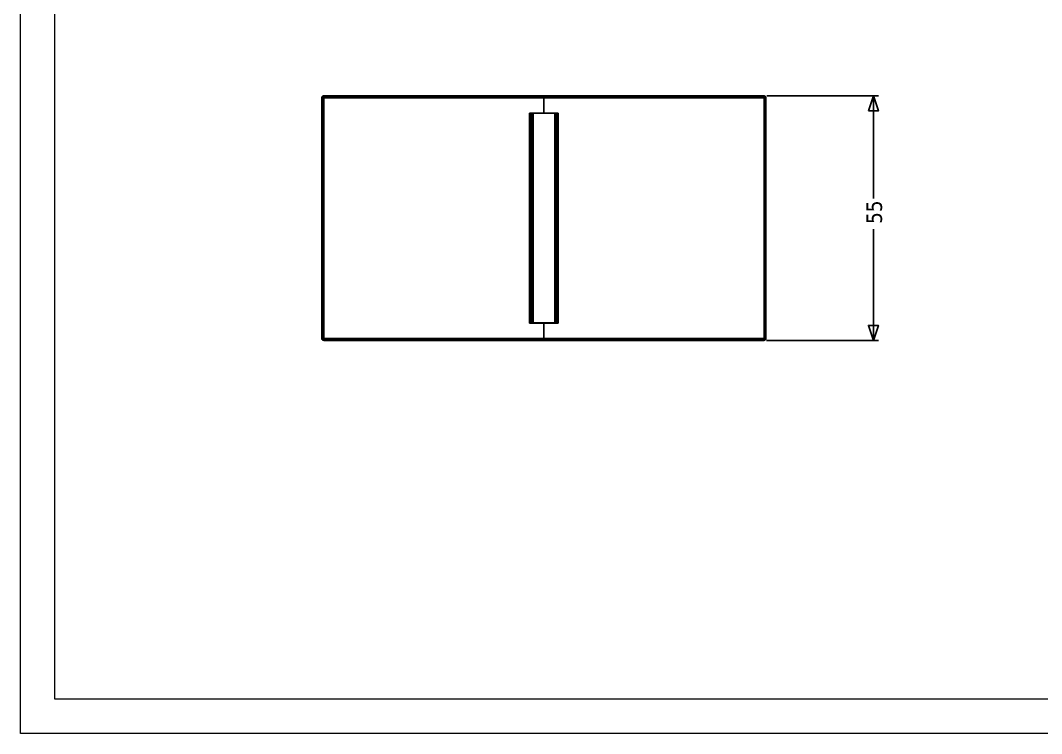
# Model space of a CAD drawing. Header units: inches. Extents: x 10 to 4608, y 5 to 3256.
# Drawn here: x 10 to 2309, y 5 to 1609 of the extents above; entities that cross this region are included whole.
import ezdxf

# ---------------------------------------------------------------- set-up
doc = ezdxf.new("R2010")
doc.units = ezdxf.units.IN
doc.header["$MEASUREMENT"] = 0
doc.layers.add('tabelka', color=155, linetype='Continuous')
doc.styles.add('Tahoma', font='tahoma.ttf')

msp = doc.modelspace()

# ---------------------------------------------------------------- linework, layer by layer
for p, q in [((688.4, 1436.1), (688.3, 1435.3)), ((688.7, 1435.3), (688.3, 1435.3)), ((688.3, 1435.3), (688.3, 894.1)), ((688.7, 1437), (688.4, 1436.1)), ((688.4, 1436.1), (690.7, 1436.1)), ((689.5, 1435.3), (688.4, 1436.1)), ((689.1, 1437.7), (688.7, 1437)), ((688.7, 894.1), (688.7, 1435.3)), ((689.5, 1435.3), (688.7, 1435.3)), ((689.6, 1438.4), (689.1, 1437.7)), ((690.7, 1436.1), (689.1, 1437.7)), ((689.1, 1437.7), (691.2, 1436.8)), ((690.2, 1435.8), (689.5, 1435.3)), ((689.5, 1435.3), (690.6, 1435.7)), ((689.6, 1435.3), (689.5, 1435.3)), ((690.3, 1439), (689.6, 1438.4)), ((689.6, 1435.3), (689.6, 894.1)), ((690.6, 1435.3), (689.6, 1435.3)), ((690.4, 1435.9), (690.2, 1435.8)), ((690.6, 1435.7), (690.2, 1435.8)), ((691.1, 1439.4), (690.3, 1439)), ((691.2, 1436.8), (690.3, 1439)), ((690.3, 1439), (691.9, 1437.3)), ((690.7, 1436.1), (690.4, 1435.9)), ((690.4, 1435.9), (690.6, 1435.7)), ((690.6, 1435.3), (690.7, 1436.1)), ((690.7, 1436.1), (690.6, 1435.7)), ((690.6, 1435.7), (690.6, 1435.3)), ((690.6, 1435.3), (691.1, 1435.3)), ((690.7, 1436.1), (691.2, 1436.8)), ((691.9, 1439.6), (691.1, 1439.4)), ((691.1, 894.1), (691.1, 1435.3)), ((691.1, 1435.3), (691.7, 1435.3)), ((691.2, 1436.8), (691.9, 1437.3)), ((692.8, 1436.9), (691.7, 1436.9)), ((691.7, 1436.9), (691.7, 1436.7)), ((691.7, 1436.7), (692.8, 1436.7)), ((691.7, 1436.7), (691.7, 1435.9)), ((692.8, 1436), (691.7, 1435.9)), ((691.7, 1435.9), (692.8, 1435.9)), ((691.7, 1435.9), (691.7, 1435.3)), ((692.8, 1435.3), (691.7, 1435.3)), ((692.8, 1439.7), (691.9, 1439.6)), ((691.9, 1439.6), (692, 1439.5)), ((691.9, 1439.5), (691.9, 1439.6)), ((691.9, 1439.5), (692, 1439.5)), ((691.9, 1438.1), (691.9, 1439.5)), ((691.9, 1439.5), (692.3, 1437.8)), ((691.9, 1437.3), (691.9, 1438.1)), ((692.2, 1437.7), (691.9, 1438.1)), ((692.2, 1437.7), (691.9, 1437.3)), ((691.9, 1437.3), (692.8, 1437.5)), ((692.4, 1437.4), (691.9, 1437.3)), ((692, 1439.5), (692.8, 1438.6)), ((692.3, 1437.8), (692.2, 1437.7)), ((692.4, 1437.4), (692.2, 1437.7)), ((692.8, 1438.6), (692.3, 1437.8)), ((692.3, 1437.8), (692.4, 1437.4)), ((692.8, 1438.6), (692.4, 1437.4)), ((692.8, 1437.5), (692.4, 1437.4)), ((692.8, 1439.7), (692.9, 1439.7)), ((692.8, 1438.6), (692.8, 1439.7)), ((692.8, 1439), (692.9, 1439.4)), ((692.8, 1439), (1188.3, 1439.4)), ((692.8, 1438.4), (692.8, 1439)), ((1188.3, 1438.4), (692.8, 1439)), ((692.8, 1437.5), (692.8, 1438.6)), ((692.8, 1437.7), (692.8, 1438.4)), ((1188.3, 1438.4), (692.8, 1437.7)), ((1188.3, 1438.4), (692.8, 1438.4)), ((692.8, 1437.7), (1188.3, 1437)), ((692.8, 1437.5), (692.8, 1437.7)), ((692.8, 1437.5), (692.8, 1437.5)), ((692.8, 1437.5), (692.8, 1437)), ((1188.3, 1437), (692.8, 1436.1)), ((1188.3, 1437), (692.8, 1437)), ((692.8, 1437), (692.8, 1436.9)), ((692.8, 1436.9), (692.8, 1436.7)), ((692.8, 1436.1), (692.8, 1436.7)), ((692.8, 1436.1), (940.6, 1435.3)), ((692.8, 1436.1), (692.8, 1436)), ((692.8, 1436), (692.8, 1435.9)), ((692.8, 1435.9), (692.8, 1435.3)), ((940.6, 1435.3), (692.8, 1435.3)), ((692.8, 1435.3), (692.8, 894.1)), ((692.9, 1439.6), (692.9, 1439.7)), ((940.6, 1439.7), (692.9, 1439.6)), ((940.6, 1439.7), (692.9, 1439.7)), ((692.9, 1439.4), (692.9, 1439.6)), ((692.9, 1439.6), (1188.3, 1439.4)), ((1188.3, 1439.4), (692.9, 1439.4)), ((940.6, 1439.7), (1188.3, 1439.4)), ((1188.3, 1439.7), (940.6, 1439.7)), ((1188.3, 1437), (940.6, 1435.3)), ((1188.3, 1435.3), (940.6, 1435.3)), ((1188.3, 1439.7), (1188.3, 1439.4)), ((1188.3, 1439.4), (1436.1, 1439.7)), ((1188.3, 1439.7), (1436.1, 1439.7)), ((1683.8, 1439.6), (1188.3, 1439.4)), ((1188.3, 1439.4), (1188.3, 1438.4)), ((1188.3, 1439.4), (1683.8, 1439)), ((1683.8, 1439.4), (1188.3, 1439.4)), ((1188.3, 1438.4), (1683.8, 1439)), ((1188.3, 1438.4), (1188.3, 1437)), ((1683.8, 1438.4), (1188.3, 1438.4)), ((1188.3, 1438.4), (1683.9, 1437.7)), ((1683.9, 1437.7), (1188.3, 1437)), ((1188.3, 1437), (1188.3, 1435.3)), ((1188.3, 1437), (1683.9, 1436.1)), ((1683.9, 1437), (1188.3, 1437)), ((1436.1, 1435.3), (1188.3, 1437)), ((1188.3, 1400.8), (1188.3, 1435.3)), ((1436.1, 1435.3), (1188.3, 1435.3)), ((1436.1, 1439.7), (1683.8, 1439.6)), ((1683.8, 1439.7), (1436.1, 1439.7)), ((1683.9, 1436.1), (1436.1, 1435.3)), ((1683.9, 1435.3), (1436.1, 1435.3)), ((1683.8, 1439.7), (1683.9, 1439.7)), ((1683.8, 1439.7), (1683.8, 1439.6)), ((1683.8, 1439.4), (1683.8, 1439.6)), ((1683.8, 1439.4), (1683.8, 1439)), ((1683.8, 1438.4), (1683.8, 1439)), ((1683.8, 1438.4), (1683.9, 1437.7)), ((1684.8, 1439.6), (1683.9, 1439.7)), ((1683.9, 1439.7), (1683.9, 1438.6)), ((1683.9, 1438.6), (1684.8, 1439.6)), ((1683.9, 1438.6), (1684.3, 1437.4)), ((1683.9, 1438.6), (1683.9, 1437.5)), ((1683.9, 1437.5), (1683.9, 1437.7)), ((1683.9, 1437.5), (1683.9, 1437.5)), ((1684.7, 1437.3), (1683.9, 1437.5)), ((1683.9, 1437.5), (1684.3, 1437.4)), ((1683.9, 1437), (1683.9, 1437.5)), ((1683.9, 1437), (1683.9, 1436.9)), ((1683.9, 1436.9), (1685, 1436.9)), ((1683.9, 1436.9), (1683.9, 1436.7)), ((1685, 1436.7), (1683.9, 1436.7)), ((1683.9, 1436.7), (1683.9, 1436.1)), ((1683.9, 1436), (1683.9, 1436.1)), ((1683.9, 1436), (1685, 1435.9)), ((1683.9, 1435.9), (1683.9, 1436)), ((1685, 1435.9), (1683.9, 1435.9)), ((1683.9, 1435.3), (1683.9, 1435.9)), ((1683.9, 894.1), (1683.9, 1435.3)), ((1683.9, 1435.3), (1685, 1435.3)), ((1684.4, 1437.8), (1684.3, 1437.4)), ((1684.3, 1437.4), (1684.5, 1437.7)), ((1684.3, 1437.4), (1684.7, 1437.3)), ((1684.7, 1439.5), (1684.4, 1437.8)), ((1684.4, 1437.8), (1684.5, 1437.7)), ((1684.5, 1437.7), (1684.8, 1438.1)), ((1684.5, 1437.7), (1684.7, 1437.3)), ((1684.8, 1439.6), (1684.7, 1439.5)), ((1684.7, 1439.5), (1685.6, 1439.4)), ((1684.8, 1438.1), (1684.7, 1439.5)), ((1685.6, 1439.4), (1684.7, 1437.3)), ((1684.7, 1437.3), (1686.3, 1438.9)), ((1684.7, 1437.3), (1684.8, 1438.1)), ((1685.5, 1436.8), (1684.7, 1437.3)), ((1684.7, 1437.3), (1685.1, 1437.1)), ((1685.6, 1439.4), (1684.8, 1439.6)), ((1684.8, 1438.1), (1685.6, 1439.4)), ((1685, 1436.9), (1685, 1436.7)), ((1685, 1435.9), (1685, 1436.7)), ((1685, 1435.9), (1685, 1435.3)), ((1685, 1435.3), (1685.6, 1435.3)), ((1686.3, 1438.9), (1685.1, 1437.1)), ((1685.1, 1437.1), (1685.8, 1437.5)), ((1685.1, 1437.1), (1685.5, 1436.8)), ((1685.9, 1436.1), (1685.5, 1436.8)), ((1685.5, 1436.8), (1685.7, 1436.5)), ((1686.4, 1439), (1685.6, 1439.4)), ((1685.6, 894.1), (1685.6, 1435.3)), ((1686.1, 1435.3), (1685.6, 1435.3)), ((1687, 1438.4), (1685.7, 1436.5)), ((1685.7, 1436.5), (1687.6, 1437.7)), ((1685.7, 1436.5), (1685.9, 1436.1)), ((1685.8, 1437.5), (1686.3, 1438.9)), ((1685.8, 1437.5), (1687, 1438.4)), ((1687.6, 1437.7), (1685.9, 1436.1)), ((1685.9, 1436.1), (1688, 1437)), ((1686.1, 1435.3), (1685.9, 1436.1)), ((1685.9, 1436.1), (1686.1, 1435.7)), ((1686.7, 1436.1), (1685.9, 1436.1)), ((1685.9, 1436.1), (1686.3, 1435.9)), ((1686.1, 1435.7), (1688.3, 1436.1)), ((1686.3, 1435.9), (1686.1, 1435.7)), ((1687.2, 1435.3), (1686.1, 1435.7)), ((1686.1, 1435.7), (1686.1, 1435.3)), ((1687, 1435.3), (1686.1, 1435.3)), ((1686.3, 1438.9), (1686.4, 1439)), ((1686.3, 1438.9), (1686.4, 1439)), ((1686.3, 1438.9), (1686.3, 1438.9)), ((1686.3, 1438.9), (1687, 1438.4)), ((1686.7, 1436.1), (1686.3, 1435.9)), ((1687, 1438.4), (1686.4, 1439)), ((1688, 1437), (1686.7, 1436.1)), ((1687.6, 1437.7), (1687, 1438.4)), ((1687, 1435.3), (1687, 894.1)), ((1687.2, 1435.3), (1687, 1435.3)), ((1688.2, 1436.1), (1687.2, 1435.3)), ((1688, 1435.3), (1687.2, 1435.3)), ((1688, 1437), (1687.6, 1437.7)), ((1688.3, 1436.1), (1688, 1437)), ((1688.3, 1435.3), (1688, 1435.3)), ((1688, 894.1), (1688, 1435.3)), ((1688.2, 1436.1), (1688.3, 1435.3)), ((1688.3, 1436.1), (1688.2, 1436.1)), ((1688.3, 1435.3), (1688.3, 1436.1)), ((1688.3, 1435.3), (1688.3, 894.1)), ((1690.4, 1439.7), (1941.3, 1439.7)), ((1930.1, 1439.7), (1930.1, 1208.5)), ((1156.1, 1400.5), (1156.1, 1400.8)), ((1156.1, 1400.8), (1158, 1400.8)), ((1156.1, 928.9), (1156.1, 1400.5)), ((1157.8, 1400.5), (1156.1, 1400.5)), ((1157.8, 928.9), (1157.8, 1400.5)), ((1158, 1400.5), (1157.8, 1400.5)), ((1158, 1400.5), (1158, 1400.8)), ((1158, 1400.8), (1160.6, 1400.8)), ((1159.3, 1400.5), (1158, 1400.5)), ((1159.3, 1400.5), (1159.3, 928.9)), ((1159.3, 1400.5), (1159.6, 1400.5)), ((1159.6, 928.9), (1159.6, 1400.5)), ((1159.6, 1400.5), (1160.2, 1400.5)), ((1160.6, 1400.5), (1160.2, 1400.5)), ((1160.2, 928.9), (1160.2, 1400.5)), ((1160.6, 1400.8), (1160.6, 1400.5)), ((1160.6, 1400.8), (1160.7, 1400.8)), ((1160.6, 1400.5), (1160.6, 929.1)), ((1160.7, 1400.5), (1160.6, 1400.5)), ((1160.7, 1400.8), (1160.7, 1400.5)), ((1160.8, 1400.8), (1160.7, 1400.8)), ((1160.8, 1400.5), (1160.7, 1400.5)), ((1160.7, 929.1), (1160.7, 1400.5)), ((1160.7, 1400.5), (1160.7, 1400.5)), ((1160.7, 929.1), (1160.7, 1400.5)), ((1160.8, 1400.5), (1160.8, 1400.8)), ((1160.8, 1400.8), (1161.5, 1400.8)), ((1160.8, 1400.5), (1160.8, 929.1)), ((1161.5, 929.1), (1161.5, 1400.8)), ((1161.5, 1400.8), (1162.6, 1400.8)), ((1162.6, 1400.8), (1162.6, 929.1)), ((1162.6, 1400.8), (1163.9, 1400.8)), ((1163.9, 1400.8), (1163.9, 929.1)), ((1188.3, 1400.8), (1163.9, 1400.8)), ((1212.8, 1400.8), (1188.3, 1400.8)), ((1212.8, 929.1), (1212.8, 1400.8)), ((1212.8, 1400.8), (1214.1, 1400.8)), ((1214.1, 929.1), (1214.1, 1400.8)), ((1214.1, 1400.8), (1215.1, 1400.8)), ((1215.1, 1400.8), (1215.1, 929.1)), ((1215.1, 1400.8), (1215.9, 1400.8)), ((1215.9, 929.1), (1215.9, 1400.8)), ((1215.9, 1400.8), (1216.1, 1400.8)), ((1216.1, 1400.8), (1218.7, 1400.8)), ((1216.1, 1400.8), (1216.1, 1400.5)), ((1216.5, 1400.5), (1216.1, 1400.5)), ((1216.1, 1400.5), (1216.1, 929.1)), ((1216.5, 928.9), (1216.5, 1400.5)), ((1217.4, 1400.5), (1216.5, 1400.5)), ((1217.4, 928.9), (1217.4, 1400.5)), ((1217.4, 1400.5), (1218.7, 1400.5)), ((1218.7, 1400.8), (1220.6, 1400.8)), ((1218.7, 1400.5), (1218.7, 1400.8)), ((1218.9, 1400.5), (1218.7, 1400.5)), ((1218.9, 928.9), (1218.9, 1400.5)), ((1220.6, 1400.5), (1218.9, 1400.5)), ((1220.6, 1400.8), (1220.6, 1400.5)), ((1220.6, 1400.5), (1220.6, 928.9)), ((1930.1, 1139.6), (1930.1, 889.7)), ((1156.1, 928.6), (1156.1, 928.9)), ((1156.1, 928.9), (1157.8, 928.9)), ((1158, 928.6), (1156.1, 928.6)), ((1157.8, 928.9), (1158, 928.9)), ((1158, 928.6), (1158, 928.9)), ((1159.3, 928.9), (1158, 928.9)), ((1160.6, 928.6), (1158, 928.6)), ((1159.6, 928.9), (1159.3, 928.9)), ((1160.2, 928.9), (1159.6, 928.9)), ((1160.6, 928.9), (1160.2, 928.9)), ((1160.6, 929.1), (1160.6, 928.9)), ((1160.6, 929.1), (1160.7, 929.1)), ((1160.6, 928.9), (1160.6, 928.6)), ((1160.7, 928.9), (1160.6, 928.9)), ((1160.7, 928.6), (1160.6, 928.6)), ((1160.7, 928.9), (1160.7, 929.1)), ((1160.7, 929.1), (1160.7, 929.1)), ((1160.7, 929.1), (1160.8, 929.1)), ((1160.7, 928.9), (1160.7, 929.1)), ((1160.7, 928.9), (1160.7, 928.6)), ((1160.7, 928.9), (1160.7, 928.9)), ((1161, 928.9), (1160.7, 928.9)), ((1161, 928.6), (1160.7, 928.6)), ((1160.8, 929.1), (1161, 929.1)), ((1161, 928.9), (1161, 929.1)), ((1161, 929.1), (1161.1, 929.1)), ((1161, 928.9), (1161, 928.6)), ((1161.1, 928.9), (1161, 928.9)), ((1161.5, 928.6), (1161, 928.6)), ((1161.1, 929.1), (1161.1, 928.9)), ((1161.1, 929.1), (1161.2, 929.1)), ((1161.2, 928.9), (1161.1, 928.9)), ((1161.2, 929.1), (1161.2, 928.9)), ((1161.2, 929.1), (1161.5, 929.1)), ((1161.5, 928.9), (1161.2, 928.9)), ((1161.5, 929.1), (1161.9, 929.1)), ((1161.5, 929.1), (1161.5, 928.9)), ((1161.5, 928.6), (1161.5, 928.9)), ((1161.9, 928.9), (1161.5, 928.9)), ((1162.2, 928.6), (1161.5, 928.6)), ((1161.9, 928.9), (1161.9, 929.1)), ((1161.9, 929.1), (1162.2, 929.1)), ((1162.2, 928.9), (1161.9, 928.9)), ((1162.2, 928.9), (1162.2, 929.1)), ((1162.2, 929.1), (1162.6, 929.1)), ((1162.2, 928.9), (1162.2, 928.6)), ((1162.8, 928.9), (1162.2, 928.9)), ((1163, 928.6), (1162.2, 928.6)), ((1162.6, 929.1), (1162.8, 929.1)), ((1162.8, 929.1), (1162.8, 928.9)), ((1162.8, 929.1), (1163, 929.1)), ((1163, 928.9), (1162.8, 928.9)), ((1163, 929.1), (1163, 928.9)), ((1163, 929.1), (1163.9, 929.1)), ((1163, 928.6), (1163, 928.9)), ((1163.9, 928.9), (1163, 928.9)), ((1163.9, 928.6), (1163, 928.6)), ((1163.9, 928.9), (1163.9, 929.1)), ((1163.9, 929.1), (1188.3, 929.1)), ((1163.9, 928.9), (1163.9, 928.6)), ((1188.3, 928.9), (1163.9, 928.9)), ((1188.3, 928.6), (1163.9, 928.6)), ((1188.3, 929.1), (1188.3, 928.9)), ((1188.3, 929.1), (1212.8, 929.1)), ((1212.8, 928.9), (1188.3, 928.9)), ((1188.3, 894.1), (1188.3, 928.6)), ((1212.8, 928.6), (1188.3, 928.6)), ((1212.8, 929.1), (1212.8, 928.9)), ((1212.8, 929.1), (1213.6, 929.1)), ((1212.8, 928.6), (1212.8, 928.9)), ((1213.6, 928.9), (1212.8, 928.9)), ((1213.6, 928.6), (1212.8, 928.6)), ((1213.6, 928.9), (1213.6, 929.1)), ((1213.6, 929.1), (1213.9, 929.1)), ((1213.6, 928.9), (1213.6, 928.6)), ((1213.9, 928.9), (1213.6, 928.9)), ((1214.5, 928.6), (1213.6, 928.6)), ((1213.9, 928.9), (1213.9, 929.1)), ((1213.9, 929.1), (1214.1, 929.1)), ((1214.5, 928.9), (1213.9, 928.9)), ((1214.1, 929.1), (1214.5, 929.1)), ((1214.5, 929.1), (1214.5, 928.9)), ((1214.5, 929.1), (1214.7, 929.1)), ((1214.5, 928.6), (1214.5, 928.9)), ((1214.7, 928.9), (1214.5, 928.9)), ((1215.1, 928.6), (1214.5, 928.6)), ((1214.7, 928.9), (1214.7, 929.1)), ((1214.7, 929.1), (1215.1, 929.1)), ((1215.1, 928.9), (1214.7, 928.9)), ((1215.1, 928.9), (1215.1, 929.1)), ((1215.1, 929.1), (1215.5, 929.1)), ((1215.1, 928.9), (1215.1, 928.6)), ((1215.5, 928.9), (1215.1, 928.9)), ((1215.7, 928.6), (1215.1, 928.6)), ((1215.5, 928.9), (1215.5, 929.1)), ((1215.5, 929.1), (1215.6, 929.1)), ((1215.6, 928.9), (1215.5, 928.9)), ((1215.6, 928.9), (1215.6, 929.1)), ((1215.6, 929.1), (1215.7, 929.1)), ((1215.7, 928.9), (1215.6, 928.9)), ((1215.7, 929.1), (1215.9, 929.1)), ((1215.7, 929.1), (1215.7, 928.9)), ((1215.7, 928.6), (1215.7, 928.9)), ((1215.9, 928.9), (1215.7, 928.9)), ((1216, 928.6), (1215.7, 928.6)), ((1215.9, 928.9), (1215.9, 929.1)), ((1215.9, 929.1), (1215.9, 929.1)), ((1215.9, 929.1), (1216, 929.1)), ((1216, 928.9), (1215.9, 928.9)), ((1216, 929.1), (1216.1, 929.1)), ((1216, 929.1), (1216, 928.9)), ((1216, 928.6), (1216, 928.9)), ((1216.1, 928.9), (1216, 928.9)), ((1216.1, 928.6), (1216, 928.6)), ((1216.1, 929.1), (1216.1, 928.9)), ((1216.5, 928.9), (1216.1, 928.9)), ((1216.1, 928.6), (1216.1, 928.9)), ((1218.7, 928.6), (1216.1, 928.6)), ((1217.4, 928.9), (1216.5, 928.9)), ((1217.4, 928.9), (1218.7, 928.9)), ((1218.7, 928.6), (1218.7, 928.9)), ((1218.7, 928.9), (1218.9, 928.9)), ((1220.6, 928.6), (1218.7, 928.6)), ((1218.9, 928.9), (1220.6, 928.9)), ((1220.6, 928.9), (1220.6, 928.6)), ((688.7, 894.1), (688.3, 894.1)), ((688.3, 894.1), (688.4, 893.3)), ((688.5, 893.3), (688.3, 894.1)), ((688.4, 893.3), (688.7, 892.4)), ((688.5, 893.3), (688.4, 893.3)), ((688.4, 893.3), (688.5, 893.3)), ((688.5, 893.3), (689.5, 894.1)), ((688.5, 893.3), (690.2, 893.6)), ((688.5, 893.3), (688.5, 893.3)), ((690, 893.3), (688.5, 893.3)), ((688.7, 894.1), (689.5, 894.1)), ((688.7, 892.4), (689.1, 891.7)), ((689.1, 891.7), (689.6, 891)), ((689.1, 891.7), (689.2, 891.7)), ((689.2, 891.7), (689.1, 891.7)), ((689.2, 891.7), (690.7, 893.3)), ((689.2, 891.7), (690.9, 892.9)), ((690.5, 892.3), (689.2, 891.7)), ((689.2, 891.7), (689.2, 891.7)), ((690.6, 893.7), (689.5, 894.1)), ((689.5, 894.1), (689.6, 894.1)), ((689.5, 894.1), (690.2, 893.6)), ((689.6, 894.1), (690.6, 894.1)), ((689.6, 891), (690.3, 890.5)), ((690.4, 893.5), (690, 893.3)), ((690.7, 893.3), (690, 893.3)), ((690.2, 893.6), (690.6, 893.7)), ((690.2, 893.6), (690.4, 893.5)), ((690.3, 890.5), (691.2, 892.6)), ((691.9, 892.1), (690.3, 890.5)), ((690.3, 890.5), (691.1, 890)), ((690.6, 893.7), (690.4, 893.5)), ((690.4, 893.5), (690.7, 893.3)), ((690.9, 892.9), (690.5, 892.3)), ((691.2, 892.6), (690.5, 892.3)), ((690.7, 893.3), (690.6, 894.1)), ((690.6, 894.1), (690.6, 893.7)), ((690.6, 894.1), (691.1, 894.1)), ((690.6, 893.7), (690.7, 893.3)), ((691.2, 892.6), (690.7, 893.3)), ((690.7, 893.3), (690.9, 892.9)), ((690.9, 892.9), (691.2, 892.6)), ((691.1, 894.1), (691.7, 894.1)), ((691.1, 890), (691.9, 889.8)), ((691.9, 892.1), (691.2, 892.6)), ((691.7, 894.1), (691.7, 894)), ((692.8, 894.1), (691.7, 894.1)), ((691.7, 894), (692.8, 894)), ((691.7, 894), (691.7, 893.3)), ((692.8, 893.3), (691.7, 893.3)), ((691.7, 893.3), (691.7, 893)), ((692.8, 893.3), (691.7, 893.3)), ((692.8, 893), (691.7, 893)), ((692.8, 891.9), (691.9, 892.1)), ((691.9, 892.1), (692.4, 892)), ((691.9, 891.3), (691.9, 892.1)), ((691.9, 892.1), (692.2, 891.7)), ((691.9, 891.3), (692.2, 891.7)), ((692.3, 891.6), (691.9, 889.9)), ((691.9, 889.9), (691.9, 891.3)), ((691.9, 889.8), (691.9, 889.9)), ((692, 889.9), (691.9, 889.8)), ((692, 889.9), (691.9, 889.9)), ((691.9, 889.8), (692.8, 889.7)), ((692.8, 890.8), (692, 889.9)), ((692.8, 889.7), (692, 889.9)), ((692.2, 891.7), (692.4, 892)), ((692.2, 891.7), (692.3, 891.6)), ((692.4, 892), (692.3, 891.6)), ((692.3, 891.6), (692.8, 890.8)), ((692.4, 892), (692.8, 890.8)), ((692.4, 892), (692.8, 891.9)), ((692.8, 894.1), (940.6, 894.1)), ((940.6, 894.1), (692.8, 893.3)), ((692.8, 894), (692.8, 894.1)), ((692.8, 893.3), (692.8, 894)), ((692.8, 893.3), (1188.3, 892.4)), ((692.8, 893.3), (692.8, 893.3)), ((692.8, 893), (692.8, 893.3)), ((692.8, 893), (692.8, 892.4)), ((1188.3, 892.4), (692.8, 891.7)), ((1188.3, 892.4), (692.8, 892.4)), ((692.8, 892.4), (692.8, 891.9)), ((692.8, 891.9), (692.8, 891.9)), ((692.8, 890.8), (692.8, 891.9)), ((692.8, 891.7), (692.8, 891.9)), ((692.8, 891), (692.8, 891.7)), ((692.8, 891.7), (1188.3, 891)), ((692.8, 890.6), (692.8, 891)), ((692.9, 891), (692.8, 891)), ((692.8, 889.7), (692.8, 890.8)), ((692.9, 890.8), (692.8, 890.6)), ((692.8, 890.5), (692.8, 890.6)), ((692.9, 890), (692.8, 890.5)), ((746.1, 890.4), (692.8, 890.5)), ((692.8, 890.5), (746.1, 890.5)), ((692.8, 889.7), (692.9, 889.7)), ((692.9, 891), (692.9, 890.8)), ((746.1, 891), (692.9, 891)), ((692.9, 889.8), (692.9, 890)), ((1188.3, 890), (692.9, 889.8)), ((746.1, 890), (692.9, 890)), ((692.9, 889.8), (692.9, 889.7)), ((692.9, 889.8), (746.1, 889.8)), ((746.1, 889.7), (692.9, 889.7)), ((719.5, 889.7), (719.4, 889.7)), ((746.1, 891), (746.1, 890.5)), ((746.2, 891), (746.1, 891)), ((746.1, 890.5), (746.1, 890.4)), ((746.1, 890.5), (746.2, 890.5)), ((746.1, 890.4), (746.1, 890)), ((746.2, 890.4), (746.1, 890.4)), ((746.2, 890), (746.1, 890)), ((746.1, 889.8), (746.1, 889.7)), ((746.1, 889.8), (746.2, 889.8)), ((746.1, 889.7), (746.2, 889.7)), ((746.2, 891), (746.2, 890.7)), ((1188.3, 891), (746.2, 890.7)), ((746.2, 890.7), (814.2, 891)), ((746.2, 891), (814.2, 891)), ((746.2, 890.5), (746.2, 891)), ((746.2, 891), (746.2, 891)), ((831.8, 890.6), (746.2, 890.7)), ((746.2, 890.7), (746.2, 890.5)), ((746.2, 890.5), (831.8, 890.6)), ((746.2, 890.4), (746.2, 890.5)), ((746.2, 890.4), (746.2, 890.5)), ((746.2, 890.5), (746.2, 890.5)), ((746.2, 890), (746.2, 890.4)), ((746.2, 890), (746.2, 890.4)), ((884.1, 890.3), (746.2, 890.4)), ((746.2, 890.4), (746.2, 890.4)), ((776.2, 890), (746.2, 890)), ((746.2, 890), (746.2, 890)), ((746.2, 889.7), (746.2, 889.8)), ((746.2, 889.7), (746.2, 889.8)), ((746.2, 889.8), (940.6, 889.7)), ((746.2, 889.8), (746.2, 889.8)), ((940.6, 889.7), (746.2, 889.7)), ((746.2, 889.7), (746.2, 889.7)), ((776.2, 890), (884.1, 890.3)), ((1188.3, 890), (776.2, 890)), ((1188.3, 891), (814.2, 891)), ((831.8, 890.6), (1188.3, 891)), ((942.9, 890.4), (831.8, 890.6)), ((884.1, 890.3), (942.9, 890.4)), ((1188.3, 890), (884.1, 890.3)), ((940.6, 894.1), (1188.3, 894.1)), ((940.6, 894.1), (1188.3, 892.4)), ((1188.3, 890), (940.6, 889.7)), ((1188.3, 889.7), (940.6, 889.7)), ((942.9, 890.4), (1188.3, 891)), ((1188.3, 890), (942.9, 890.4)), ((1188.3, 894.1), (1188.3, 892.4)), ((1188.3, 894.1), (1436.1, 894.1)), ((1188.3, 892.4), (1436.1, 894.1)), ((1683.9, 893.3), (1188.3, 892.4)), ((1188.3, 892.4), (1188.3, 891)), ((1188.3, 892.4), (1683.9, 891.7)), ((1683.9, 892.4), (1188.3, 892.4)), ((1188.3, 891), (1683.9, 891.7)), ((1188.3, 891), (1188.3, 890)), ((1630.5, 890.7), (1188.3, 891)), ((1544.9, 890.6), (1188.3, 891)), ((1562.5, 891), (1188.3, 891)), ((1433.8, 890.4), (1188.3, 891)), ((1188.3, 890), (1433.8, 890.4)), ((1188.3, 890), (1492.6, 890.3)), ((1188.3, 890), (1188.3, 889.7)), ((1188.3, 890), (1683.8, 889.8)), ((1436.1, 889.7), (1188.3, 890)), ((1600.4, 890), (1188.3, 890)), ((1188.3, 889.7), (1436.1, 889.7)), ((1433.8, 890.4), (1544.9, 890.6)), ((1492.6, 890.3), (1433.8, 890.4)), ((1436.1, 894.1), (1683.9, 894.1)), ((1436.1, 894.1), (1683.9, 893.3)), ((1630.5, 889.8), (1436.1, 889.7)), ((1630.5, 889.7), (1436.1, 889.7)), ((1492.6, 890.3), (1630.5, 890.4)), ((1600.4, 890), (1492.6, 890.3)), ((1544.9, 890.6), (1630.5, 890.7)), ((1630.5, 890.5), (1544.9, 890.6)), ((1562.5, 891), (1630.5, 891)), ((1630.5, 890.7), (1562.5, 891)), ((1630.5, 890), (1600.4, 890)), ((1630.5, 890.7), (1630.5, 891)), ((1683.8, 891), (1630.5, 891)), ((1630.5, 890.5), (1630.5, 890.7)), ((1630.5, 890.4), (1630.5, 890.5)), ((1630.5, 890.4), (1683.8, 890.5)), ((1683.8, 890.5), (1630.5, 890.5)), ((1630.5, 890), (1630.5, 890.4)), ((1683.8, 890), (1630.5, 890)), ((1630.5, 889.7), (1630.5, 889.8)), ((1683.8, 889.8), (1630.5, 889.8)), ((1683.8, 889.7), (1630.5, 889.7)), ((1657.1, 889.7), (1657.3, 889.7)), ((1683.9, 891), (1683.8, 890.5)), ((1683.8, 890.8), (1683.8, 891)), ((1683.9, 891), (1683.8, 891)), ((1683.8, 890.8), (1683.8, 890.5)), ((1683.8, 890.5), (1683.8, 890)), ((1683.8, 890), (1683.8, 889.8)), ((1683.8, 889.8), (1683.8, 889.7)), ((1683.9, 889.7), (1683.8, 889.7)), ((1683.9, 894.1), (1683.9, 894)), ((1683.9, 894.1), (1685, 894.1)), ((1685, 894), (1683.9, 894)), ((1683.9, 894), (1683.9, 893.3)), ((1683.9, 893.3), (1685, 893.3)), ((1683.9, 893.3), (1685, 893.3)), ((1683.9, 893.3), (1683.9, 893)), ((1683.9, 893.3), (1683.9, 893.3)), ((1683.9, 893), (1685, 893)), ((1683.9, 893), (1683.9, 892.4)), ((1683.9, 891.9), (1683.9, 892.4)), ((1683.9, 891.9), (1684.7, 892.1)), ((1684.3, 892), (1683.9, 890.8)), ((1684.3, 892), (1683.9, 891.9)), ((1683.9, 891.9), (1683.9, 891.9)), ((1683.9, 891.9), (1683.9, 890.8)), ((1683.9, 891.7), (1683.9, 891.9)), ((1683.9, 891.7), (1683.9, 891)), ((1683.9, 890.8), (1683.9, 889.7)), ((1684.8, 889.8), (1683.9, 890.8)), ((1683.9, 889.7), (1684.8, 889.8)), ((1684.7, 892.1), (1684.3, 892)), ((1684.5, 891.7), (1684.3, 892)), ((1684.3, 892), (1684.4, 891.6)), ((1684.5, 891.7), (1684.4, 891.6)), ((1684.4, 891.6), (1684.7, 889.9)), ((1684.7, 892.1), (1684.5, 891.7)), ((1684.8, 891.3), (1684.5, 891.7)), ((1684.7, 892.1), (1685.5, 892.6)), ((1685.1, 892.3), (1684.7, 892.1)), ((1684.7, 892.1), (1685.6, 890)), ((1686.3, 890.5), (1684.7, 892.1)), ((1684.8, 891.3), (1684.7, 892.1)), ((1684.7, 889.9), (1684.8, 891.3)), ((1685.6, 890), (1684.7, 889.9)), ((1684.7, 889.9), (1684.8, 889.8)), ((1685.6, 890), (1684.8, 891.3)), ((1684.8, 889.8), (1685.6, 890)), ((1685, 894.1), (1685, 894)), ((1685, 894.1), (1685.6, 894.1)), ((1685, 894), (1685, 893.3)), ((1685, 893), (1685, 893.3)), ((1685.5, 892.6), (1685.1, 892.3)), ((1685.1, 892.3), (1686.3, 890.5)), ((1685.8, 891.9), (1685.1, 892.3)), ((1685.5, 892.6), (1685.9, 893.3)), ((1685.7, 892.9), (1685.5, 892.6)), ((1685.5, 892.6), (1686.2, 892.3)), ((1685.8, 891.9), (1685.5, 892.6)), ((1686.1, 894.1), (1685.6, 894.1)), ((1686.3, 890.5), (1685.6, 890)), ((1685.6, 890), (1686.4, 890.5)), ((1685.9, 893.3), (1685.7, 892.9)), ((1687.5, 891.7), (1685.7, 892.9)), ((1685.7, 892.9), (1686.2, 892.3)), ((1687, 891), (1685.8, 891.9)), ((1685.9, 893.3), (1686.1, 894.1)), ((1686.1, 893.7), (1685.9, 893.3)), ((1686.3, 893.5), (1685.9, 893.3)), ((1688, 892.4), (1685.9, 893.3)), ((1685.9, 893.3), (1686.7, 893.3)), ((1685.9, 893.3), (1687.5, 891.7)), ((1686.1, 894.1), (1686.1, 893.7)), ((1686.1, 893.7), (1687.2, 894.1)), ((1686.1, 894.1), (1687, 894.1)), ((1686.5, 893.6), (1686.1, 893.7)), ((1686.1, 893.7), (1686.3, 893.5)), ((1686.2, 892.3), (1687, 891)), ((1686.3, 893.5), (1686.7, 893.3)), ((1686.4, 890.5), (1686.3, 890.5)), ((1686.4, 890.5), (1687, 891)), ((1687.2, 894.1), (1686.5, 893.6)), ((1688.2, 893.3), (1686.5, 893.6)), ((1686.7, 893.3), (1688, 892.4)), ((1687, 894.1), (1687.2, 894.1)), ((1687, 891), (1687.6, 891.7)), ((1688, 894.1), (1687.2, 894.1)), ((1687.2, 894.1), (1688.2, 893.3)), ((1688, 892.4), (1687.5, 891.7)), ((1687.6, 891.7), (1687.5, 891.7)), ((1687.6, 891.7), (1688, 892.4)), ((1688.3, 894.1), (1688, 894.1)), ((1688, 892.4), (1688.3, 893.3)), ((1688.3, 894.1), (1688.2, 893.3)), ((1688.2, 893.3), (1688.2, 893.3)), ((1688.2, 893.3), (1688.3, 893.3)), ((1688.3, 893.3), (1688.2, 893.3)), ((1688.3, 893.3), (1688.3, 894.1)), ((1689.4, 889.7), (1941.3, 889.7)), ((1690.4, 889.7), (1941.3, 889.7))]:
    msp.add_line(p, q)
at = {"layer": 'tabelka', "lineweight": 5}
for points in [[(10, 3255.8), (4607.5, 3255.8), (4607.5, 5), (10, 5)], [(87.4, 3178.4), (4530.1, 3178.4), (4530.1, 82.4), (87.4, 82.4)]]:
    msp.add_lwpolyline(points, close=True, dxfattribs=at)

# ---------------------------------------------------------------- texts
at = {"insert": (1950.2, 1151.8), "char_height": 35.01, "attachment_point": 7, "rotation": 90, "style": 'Tahoma'}
msp.add_mtext('55', dxfattribs=at)

# ---------------------------------------------------------------- meshes
mesh = msp.add_polyface()
corners = [(1918.8, 1406), (1930.1, 1439.7), (1941.3, 1406)]
mesh.append_faces([[corners[k] for k in face] for face in [(0, 1, 2)]])
mesh = msp.add_polyface()
corners = [(1930.1, 889.7), (1918.8, 923.4), (1941.3, 923.4)]
mesh.append_faces([[corners[k] for k in face] for face in [(0, 1, 2)]])

doc.saveas('drawing.dxf')
